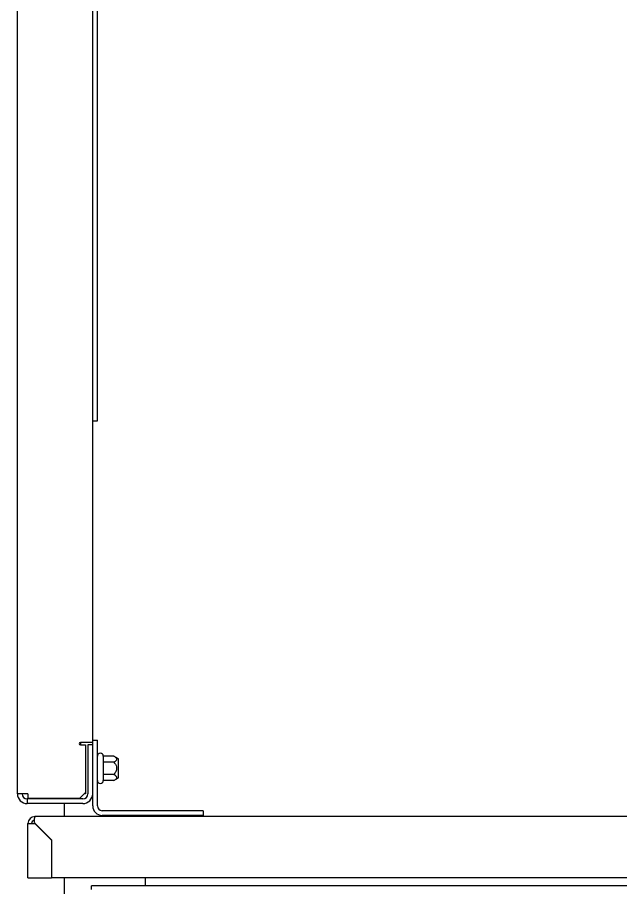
# Model space of a CAD drawing. Header units: inches. Extents: x -347369 to -260369, y 119522 to 149869.
# Drawn here: x -326485.6 to -326229.2, y 136284.5 to 136654.4 of the extents above; entities that cross this region are included whole.
import ezdxf

# ---------------------------------------------------------------- set-up
doc = ezdxf.new("R2010")
doc.units = ezdxf.units.IN
doc.header["$LTSCALE"] = 300
doc.layers.add('MACCHINA', color=40, linetype='Continuous')
doc.layers.add('QUOTE', color=7, linetype='Continuous')

# ---------------------------------------------------------------- blocks, each defined once
blk = doc.blocks.new('A$C27be3406')
at = {"layer": 'MACCHINA'}
for p, q in [((-1102, -2675.3), (-1102, -1995.5)), ((-1070, -2680.5), (-1070, -1995.5)), ((-1068, -2516.75), (-1068, -1995.5)), ((-1070, -2516.75), (-1068, -2516.75)), ((-1070, -2652.5), (-1068, -2652.5)), ((-1068, -2680.5), (-1068, -2652.5)), ((-1070, -2653.5), (-1075.2, -2653.5)), ((-1075.2, -2654.5), (-1073, -2654.5)), ((-1075, -2654.5), (-1075, -2653.5)), ((-1073, -2654.5), (-1073, -2675.3)), ((-1072, -2654.5), (-1072, -2675.3)), ((-1070, -2654.5), (-1072, -2654.5)), ((-1065.5, -2659.3), (-1065.5, -2669.7)), ((-1061, -2659.3), (-1065.5, -2659.3)), ((-1059, -2660.46), (-1061, -2659.3)), ((-1061, -2661.9), (-1065.5, -2661.9)), ((-1059, -2668.54), (-1059, -2660.46)), ((-1061, -2667.1), (-1065.5, -2667.1)), ((-1061, -2669.7), (-1065.5, -2669.7)), ((-1061, -2669.7), (-1059, -2668.54)), ((-1075.5, -2677.2), (-1073, -2674.7)), ((-1097.5, -2675.3), (-1102, -2675.3)), ((-1097.8, -2677.5), (-1097.8, -2679.5)), ((-1074.2, -2677.5), (-1097.8, -2677.5)), ((-1097.5, -2675.3), (-1097.5, -2677.2)), ((-1097.5, -2677.2), (-1075.5, -2677.2)), ((-1082, -2677.5), (-1082, -2677.2)), ((-1073, -2675.3), (-1073.6, -2675.3)), ((-1074.2, -2679.5), (-1097.8, -2679.5)), ((-1082, -2685.01), (-1082, -2679.5)), ((-102.5, -2685.01), (-1094.5, -2685.01)), ((-1023, -2682.5), (-1066, -2682.5)), ((-1023, -2684.5), (-1066, -2684.5)), ((-1027.3, -2684.51), (-1037.7, -2684.51)), ((-1037.7, -2685.01), (-1037.7, -2684.51)), ((-1035.1, -2685.01), (-1035.1, -2684.51)), ((-1029.9, -2685.01), (-1029.9, -2684.51)), ((-1027.3, -2685.01), (-1027.3, -2684.51)), ((-1023, -2682.5), (-1023, -2684.5)), ((-1097.5, -2711.01), (-1097.5, -2688.01)), ((-1094.5, -2688.08), (-1097.5, -2688.08)), ((-1096, -2688.01), (-1096, -2688.08)), ((-1087.5, -2695.08), (-1094.5, -2688.08)), ((-1087.43, -2695.01), (-1094.43, -2688.01)), ((-1087.5, -2695.08), (-1087.5, -2711.01)), ((-1087.43, -2711.01), (-1087.43, -2695.01)), ((-1097.5, -2711.01), (-1087.5, -2711.01)), ((-109.57, -2711.01), (-1087.43, -2711.01)), ((-1082, -2724.24), (-1082, -2711.01)), ((-1047.5, -2714.4), (-1047.5, -2711.01)), ((-1070.5, -2716), (-1070.5, -2714.4)), ((876.5, -2714.4), (-1070.5, -2714.4))]:
    blk.add_line(p, q, dxfattribs=at)
for centre, radius, start, end in [((-1075.2, -2654), 0.5, 90, 270), ((-1066.75, -2659.3), 1.25, 0, 180), ((-1066.75, -2669.7), 1.25, 180, 0), ((-1097.8, -2675.3), 4.2, 180, 270), ((-1097.8, -2675.3), 2.2, 180, 270), ((-1074.2, -2675.3), 2.2, 270, 0), ((-1074.2, -2675.3), 4.2, 270, 0), ((-1066, -2680.5), 4, 180, 270), ((-1066, -2680.5), 2, 180, 270), ((-1094.5, -2688.01), 3, 90, 180), ((-1094.5, -2688.01), 1.5, 106.2553, 180)]:
    blk.add_arc(centre, radius, start, end, dxfattribs=at)
for points, knots in [([(-1061, -2659.3), (-1060.64, -2659.53), (-1060.07, -2659.89), (-1059.74, -2660.5), (-1059.86, -2661.03), (-1060.35, -2661.5), (-1060.81, -2661.78), (-1061, -2661.9)], [0, 0, 0, 0, 0.29957, 0.463941, 0.629185, 0.843228, 1, 1, 1, 1]), ([(-1061, -2661.9), (-1060.77, -2662.19), (-1060.3, -2662.77), (-1059.84, -2663.74), (-1059.75, -2664.73), (-1060.05, -2665.83), (-1060.56, -2666.58), (-1060.95, -2667.04), (-1061, -2667.1)], [0, 0, 0, 0, 0.1890246, 0.3842606, 0.5389846, 0.6935557, 0.9580875, 1, 1, 1, 1]), ([(-1061, -2667.1), (-1060.64, -2667.33), (-1060.07, -2667.69), (-1059.74, -2668.29), (-1059.86, -2668.83), (-1060.35, -2669.3), (-1060.81, -2669.58), (-1061, -2669.7)], [0, 0, 0, 0, 0.29957, 0.463941, 0.629185, 0.843228, 1, 1, 1, 1]), ([(-1094.5, -2685.01), (-1094.5, -2685.01), (-1094.5, -2685.01), (-1094.51, -2685.02), (-1094.56, -2685.08), (-1094.71, -2685.35), (-1094.89, -2685.92), (-1094.95, -2686.63), (-1094.86, -2687.27), (-1094.68, -2687.73), (-1094.5, -2687.93), (-1094.43, -2688.01)], [0, 0, 0, 0, 0.0058316, 0.0291649, 0.1228593, 0.3117176, 0.5211614, 0.6983883, 0.8326999, 0.9372964, 1, 1, 1, 1])]:
    blk.add_open_spline(points, degree=3, knots=knots, dxfattribs=at)

msp = doc.modelspace()

# ---------------------------------------------------------------- block references
at = {"layer": 'QUOTE'}
msp.add_blockref('A$C27be3406', (-325383.625, 138999.656), dxfattribs=at)

doc.saveas('drawing.dxf')
